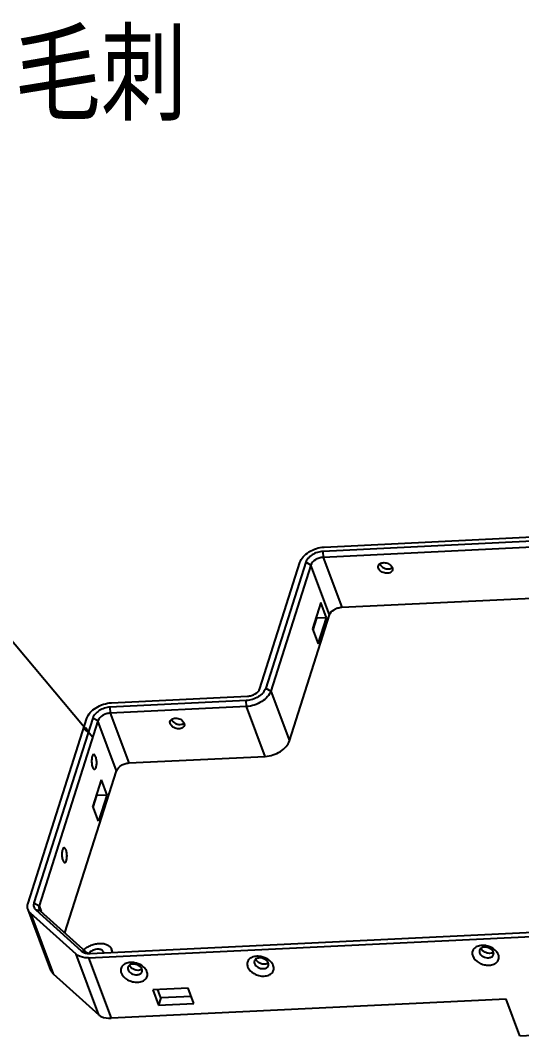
# Model space of a CAD drawing. Header units: inches. Extents: x 15988 to 16924, y -985 to -323.
# Drawn here: x 16722.3 to 16764, y -813.6 to -729.3 of the extents above; entities that cross this region are included whole.
import ezdxf

# ---------------------------------------------------------------- set-up
doc = ezdxf.new("R2010")
doc.units = ezdxf.units.IN
doc.header["$MEASUREMENT"] = 0
doc.layers.add('DIM', color=1, linetype='Continuous', lineweight=5)
doc.layers.add('注释', color=5, linetype='Continuous')
doc.styles.add('字母和汉字', font='arial.ttf', dxfattribs={"width": 0.8})
doc.styles.add('汉字专用', font='', dxfattribs={"width": 0.8})
doc.styles.get('汉字专用').set_extended_font_data('SimSun')
doc.dimstyles.new('1', dxfattribs={"dimtxt": 3, "dimasz": 1, "dimexe": 0.2, "dimexo": 0.625, "dimgap": 0.2, "dimtad": 1, "dimdec": 1, "dimzin": 1, "dimdsep": 46, "dimtxsty": '汉字专用', "dimcen": 2.5, "dimclrd": 256, "dimclre": 256, "dimclrt": 256, "dimadec": 0, "dimazin": 0, "dimtfac": 1, "dimtdec": 1, "dimtmove": 0, "dimatfit": 3, "dimfxl": 0, "dimarcsym": 0})

msp = doc.modelspace()

# ---------------------------------------------------------------- linework, layer by layer
at = {"color": 7, "linetype": 'Continuous'}
for p, q in [((16809.814, -770.414), (16747.48, -773.425)), ((16747.596, -773.063), (16809.929, -770.051)), ((16809.831, -770.908), (16747.498, -773.92)), ((16747.48, -773.425), (16747.498, -773.92)), ((16747.498, -773.92), (16749.047, -778.06)), ((16742.24, -784.803), (16745.57, -774.351)), ((16746.062, -774.328), (16742.732, -784.779)), ((16746.485, -774.564), (16743.155, -785.016)), ((16746.485, -774.564), (16746.062, -774.328)), ((16748.034, -778.704), (16746.485, -774.564)), ((16749.047, -778.06), (16773.817, -776.863)), ((16747.313, -777.673), (16746.619, -779.851)), ((16747.786, -778.935), (16747.313, -777.673)), ((16744.704, -789.156), (16748.034, -778.704)), ((16746.965, -778.975), (16746.656, -779.947)), ((16746.929, -778.878), (16746.965, -778.975)), ((16747.786, -778.935), (16746.965, -778.975)), ((16747.092, -781.113), (16747.786, -778.935)), ((16746.619, -779.851), (16747.092, -781.113)), ((16742.732, -784.779), (16743.155, -785.016)), ((16729.909, -785.994), (16741.227, -785.448)), ((16743.155, -785.016), (16744.704, -789.156)), ((16741.111, -785.81), (16729.793, -786.357)), ((16729.793, -786.357), (16729.81, -786.852)), ((16741.129, -786.305), (16729.81, -786.852)), ((16741.129, -786.305), (16741.111, -785.81)), ((16742.678, -790.444), (16741.129, -786.305)), ((16722.992, -802.634), (16727.883, -787.283)), ((16728.375, -787.259), (16723.484, -802.61)), ((16728.797, -787.496), (16728.375, -787.259)), ((16729.81, -786.852), (16731.36, -790.991)), ((16728.797, -787.496), (16723.906, -802.847)), ((16730.347, -791.636), (16728.797, -787.496)), ((16731.36, -790.991), (16742.678, -790.444)), ((16726.055, -805.105), (16730.347, -791.636)), ((16729.055, -792.395), (16728.362, -794.573)), ((16729.055, -792.395), (16729.528, -793.658)), ((16728.398, -794.67), (16728.708, -793.697)), ((16728.708, -793.697), (16728.672, -793.6)), ((16729.528, -793.658), (16728.708, -793.697)), ((16729.528, -793.658), (16728.834, -795.835)), ((16728.834, -795.835), (16728.362, -794.573)), ((16724.873, -808.191), (16722.993, -803.168)), ((16723.484, -802.61), (16723.906, -802.847)), ((16723.629, -803.193), (16727.406, -806.595)), ((16724.01, -803.263), (16723.629, -803.193)), ((16723.906, -802.847), (16724.088, -803.333)), ((16724.01, -803.263), (16727.787, -806.665)), ((16723.199, -803.466), (16725.08, -808.489)), ((16726.977, -806.869), (16723.199, -803.466)), ((16728.139, -806.804), (16765.523, -804.998)), ((16728.024, -807.167), (16765.407, -805.361)), ((16727.406, -806.595), (16727.787, -806.665)), ((16727.926, -806.753), (16727.998, -806.779)), ((16727.993, -806.804), (16728.139, -806.804)), ((16728.098, -806.734), (16728.048, -806.788)), ((16730.012, -806.713), (16729.912, -806.447)), ((16728.857, -811.892), (16726.977, -806.869)), ((16728.024, -807.167), (16729.904, -812.19)), ((16725.08, -808.489), (16728.857, -811.892)), ((16736.302, -809.697), (16733.349, -809.839)), ((16733.349, -809.839), (16733.822, -811.101)), ((16734.015, -810.496), (16733.761, -809.819)), ((16736.774, -810.959), (16736.302, -809.697)), ((16762.695, -810.606), (16729.904, -812.19)), ((16734.015, -810.496), (16733.822, -811.101)), ((16733.822, -811.101), (16736.774, -810.959)), ((16736.555, -810.374), (16734.015, -810.496)), ((16763.828, -813.635), (16762.695, -810.606)), ((16763.828, -813.635), (16768.421, -813.413))]:
    msp.add_line(p, q, dxfattribs=at)
for centre, radius, start, end in [((16728.667, -807.314), 0.813, 132.39395, 134.46599), ((16728.985, -806.793), 0.289, 8.71042, 20.46907), ((16760.984, -806.246), 0.394, 198.73978, 200.52481), ((16761.412, -806.373), 0.409, 300.73795, 306.31861), ((16742.284, -807.15), 0.394, 198.73978, 200.52481), ((16742.712, -807.277), 0.409, 300.73795, 306.31861), ((16731.786, -807.657), 0.394, 198.73978, 200.52481), ((16732.213, -807.784), 0.409, 300.73795, 306.31861)]:
    msp.add_arc(centre, radius, start, end, dxfattribs=at)
for points, knots in [([(16745.57, -774.351), (16745.625, -774.179), (16745.839, -773.837), (16746.322, -773.441), (16746.926, -773.16), (16747.373, -773.073), (16747.596, -773.063)], [0, 0, 0, 0, 0.21506, 0.465446, 0.734948, 1, 1, 1, 1]), ([(16747.48, -773.425), (16747.324, -773.433), (16747.012, -773.494), (16746.589, -773.69), (16746.251, -773.968), (16746.101, -774.207), (16746.062, -774.328)], [0, 0, 0, 0, 0.265066, 0.534547, 0.784929, 1, 1, 1, 1]), ([(16747.498, -773.92), (16747.386, -773.925), (16747.162, -773.969), (16746.784, -774.143), (16746.543, -774.381), (16746.485, -774.564)], [0, 0, 0, 0, 0.266829, 0.538115, 1, 1, 1, 1]), ([(16752.096, -774.828), (16752.09, -774.811), (16752.069, -774.742), (16752.071, -774.665), (16752.087, -774.615)], [0, 0, 0, 0, 0.263875, 1, 1, 1, 1]), ([(16752.087, -774.615), (16752.101, -774.57), (16752.156, -774.483), (16752.291, -774.396), (16752.463, -774.354), (16752.721, -774.36), (16753.022, -774.471), (16753.204, -774.665), (16753.245, -774.773)], [0, 0, 0, 0, 0.100002, 0.21026, 0.334972, 0.471948, 0.753933, 1, 1, 1, 1]), ([(16752.212, -774.466), (16752.266, -774.611), (16752.476, -774.789), (16752.79, -774.883), (16752.966, -774.884), (16753.049, -774.868)], [0, 0, 0, 0, 0.474728, 0.744323, 1, 1, 1, 1]), ([(16753.245, -774.773), (16753.251, -774.791), (16753.272, -774.86), (16753.27, -774.936), (16753.254, -774.987)], [0, 0, 0, 0, 0.263875, 1, 1, 1, 1]), ([(16753.254, -774.987), (16753.24, -775.031), (16753.185, -775.119), (16753.05, -775.205), (16752.878, -775.247), (16752.62, -775.241), (16752.319, -775.13), (16752.137, -774.937), (16752.096, -774.828)], [0, 0, 0, 0, 0.100002, 0.21026, 0.334972, 0.471948, 0.753933, 1, 1, 1, 1]), ([(16753.049, -774.868), (16753.068, -774.864), (16753.139, -774.847), (16753.207, -774.816), (16753.251, -774.784)], [0, 0, 0, 0, 0.266015, 1, 1, 1, 1]), ([(16748.034, -778.704), (16748.093, -778.52), (16748.334, -778.283), (16748.712, -778.109), (16748.936, -778.065), (16749.047, -778.06)], [0, 0, 0, 0, 0.461886, 0.733165, 1, 1, 1, 1]), ([(16742.732, -784.779), (16742.688, -784.917), (16742.517, -785.191), (16742.13, -785.508), (16741.647, -785.732), (16741.289, -785.802), (16741.111, -785.81)], [0, 0, 0, 0, 0.21506, 0.465446, 0.734948, 1, 1, 1, 1]), ([(16741.227, -785.448), (16741.338, -785.442), (16741.563, -785.398), (16741.94, -785.224), (16742.181, -784.987), (16742.24, -784.803)], [0, 0, 0, 0, 0.266835, 0.538114, 1, 1, 1, 1]), ([(16743.155, -785.016), (16743.1, -785.188), (16742.885, -785.53), (16742.403, -785.927), (16741.798, -786.207), (16741.351, -786.294), (16741.129, -786.305)], [0, 0, 0, 0, 0.215057, 0.465446, 0.734951, 1, 1, 1, 1]), ([(16727.883, -787.283), (16727.938, -787.111), (16728.152, -786.769), (16728.635, -786.372), (16729.239, -786.092), (16729.686, -786.005), (16729.909, -785.994)], [0, 0, 0, 0, 0.21506, 0.465446, 0.734948, 1, 1, 1, 1]), ([(16729.793, -786.357), (16729.637, -786.365), (16729.324, -786.425), (16728.901, -786.622), (16728.563, -786.899), (16728.413, -787.139), (16728.375, -787.259)], [0, 0, 0, 0, 0.265066, 0.534547, 0.784929, 1, 1, 1, 1]), ([(16729.81, -786.852), (16729.699, -786.857), (16729.475, -786.901), (16729.097, -787.075), (16728.856, -787.312), (16728.797, -787.496)], [0, 0, 0, 0, 0.266829, 0.538115, 1, 1, 1, 1]), ([(16734.793, -787.527), (16734.807, -787.483), (16734.862, -787.395), (16734.998, -787.309), (16735.17, -787.267), (16735.427, -787.273), (16735.728, -787.384), (16735.91, -787.578), (16735.951, -787.686)], [0, 0, 0, 0, 0.100002, 0.21026, 0.334972, 0.471948, 0.753933, 1, 1, 1, 1]), ([(16734.918, -787.378), (16734.973, -787.524), (16735.183, -787.701), (16735.496, -787.796), (16735.673, -787.797), (16735.755, -787.781)], [0, 0, 0, 0, 0.474728, 0.744323, 1, 1, 1, 1]), ([(16734.803, -787.741), (16734.796, -787.723), (16734.775, -787.654), (16734.777, -787.578), (16734.793, -787.527)], [0, 0, 0, 0, 0.263875, 1, 1, 1, 1]), ([(16735.96, -787.899), (16735.946, -787.944), (16735.891, -788.031), (16735.756, -788.118), (16735.584, -788.16), (16735.327, -788.154), (16735.025, -788.043), (16734.843, -787.849), (16734.803, -787.741)], [0, 0, 0, 0, 0.100002, 0.21026, 0.334972, 0.471948, 0.753933, 1, 1, 1, 1]), ([(16735.755, -787.781), (16735.774, -787.777), (16735.845, -787.76), (16735.914, -787.728), (16735.957, -787.696)], [0, 0, 0, 0, 0.266015, 1, 1, 1, 1]), ([(16735.951, -787.686), (16735.958, -787.703), (16735.978, -787.772), (16735.976, -787.849), (16735.96, -787.899)], [0, 0, 0, 0, 0.263875, 1, 1, 1, 1]), ([(16742.678, -790.444), (16742.901, -790.434), (16743.348, -790.347), (16743.952, -790.066), (16744.435, -789.67), (16744.649, -789.328), (16744.704, -789.156)], [0, 0, 0, 0, 0.265052, 0.534553, 0.78494, 1, 1, 1, 1]), ([(16728.451, -790.293), (16728.4, -790.296), (16728.334, -790.393), (16728.296, -790.525), (16728.271, -790.676), (16728.265, -790.843), (16728.277, -791.065), (16728.309, -791.229), (16728.346, -791.328)], [0, 0, 0, 0, 0.139236, 0.25371, 0.393447, 0.549345, 0.710173, 1, 1, 1, 1]), ([(16728.616, -790.482), (16728.605, -790.454), (16728.583, -790.404), (16728.538, -790.332), (16728.484, -790.292), (16728.451, -790.293)], [0, 0, 0, 0, 0.341736, 0.620708, 1, 1, 1, 1]), ([(16728.51, -791.517), (16728.561, -791.514), (16728.627, -791.417), (16728.666, -791.285), (16728.69, -791.134), (16728.697, -790.968), (16728.684, -790.746), (16728.653, -790.581), (16728.616, -790.482)], [0, 0, 0, 0, 0.139236, 0.25371, 0.393447, 0.549345, 0.710173, 1, 1, 1, 1]), ([(16728.346, -791.328), (16728.356, -791.356), (16728.379, -791.406), (16728.424, -791.478), (16728.477, -791.518), (16728.51, -791.517)], [0, 0, 0, 0, 0.341736, 0.620708, 1, 1, 1, 1]), ([(16730.347, -791.636), (16730.406, -791.452), (16730.647, -791.215), (16731.024, -791.041), (16731.249, -790.997), (16731.36, -790.991)], [0, 0, 0, 0, 0.461886, 0.733165, 1, 1, 1, 1]), ([(16725.984, -798.035), (16725.933, -798.038), (16725.868, -798.135), (16725.829, -798.267), (16725.805, -798.418), (16725.798, -798.584), (16725.81, -798.807), (16725.842, -798.971), (16725.879, -799.07)], [0, 0, 0, 0, 0.139236, 0.25371, 0.393447, 0.549345, 0.710173, 1, 1, 1, 1]), ([(16726.149, -798.224), (16726.138, -798.196), (16726.116, -798.146), (16726.071, -798.074), (16726.017, -798.034), (16725.984, -798.035)], [0, 0, 0, 0, 0.341736, 0.620708, 1, 1, 1, 1]), ([(16726.044, -799.259), (16726.095, -799.256), (16726.16, -799.159), (16726.199, -799.027), (16726.223, -798.876), (16726.23, -798.709), (16726.218, -798.487), (16726.186, -798.323), (16726.149, -798.224)], [0, 0, 0, 0, 0.139236, 0.25371, 0.393447, 0.549345, 0.710173, 1, 1, 1, 1]), ([(16725.879, -799.07), (16725.89, -799.098), (16725.912, -799.148), (16725.957, -799.22), (16726.011, -799.26), (16726.044, -799.259)], [0, 0, 0, 0, 0.341736, 0.620708, 1, 1, 1, 1]), ([(16722.993, -803.168), (16722.962, -803.087), (16722.931, -802.904), (16722.963, -802.723), (16722.992, -802.634)], [0, 0, 0, 0, 0.482818, 1, 1, 1, 1]), ([(16723.199, -803.466), (16723.176, -803.445), (16723.09, -803.359), (16723.025, -803.253), (16722.993, -803.168)], [0, 0, 0, 0, 0.258044, 1, 1, 1, 1]), ([(16723.484, -802.61), (16723.451, -802.712), (16723.432, -802.934), (16723.553, -803.124), (16723.629, -803.193)], [0, 0, 0, 0, 0.509482, 1, 1, 1, 1]), ([(16723.906, -802.847), (16723.899, -802.87), (16723.877, -802.957), (16723.884, -803.052), (16723.907, -803.114)], [0, 0, 0, 0, 0.266163, 1, 1, 1, 1]), ([(16723.907, -803.114), (16723.923, -803.156), (16723.956, -803.209), (16723.998, -803.252), (16724.01, -803.263)], [0, 0, 0, 0, 0.741956, 1, 1, 1, 1]), ([(16727.615, -806.511), (16727.701, -806.43), (16727.895, -806.282), (16728.224, -806.114), (16728.579, -806.003), (16728.882, -805.964), (16729.115, -805.969), (16729.325, -805.996), (16729.52, -806.056), (16729.683, -806.152), (16729.783, -806.237), (16729.861, -806.335), (16729.898, -806.409), (16729.912, -806.447)], [0, 0, 0, 0, 0.135681, 0.27831, 0.421996, 0.560674, 0.62653, 0.68932, 0.804342, 0.856855, 0.906429, 0.953805, 1, 1, 1, 1]), ([(16727.406, -806.595), (16727.434, -806.62), (16727.565, -806.718), (16727.727, -806.77), (16727.851, -806.789)], [0, 0, 0, 0, 0.229203, 1, 1, 1, 1]), ([(16727.787, -806.665), (16727.797, -806.674), (16727.84, -806.709), (16727.888, -806.736), (16727.926, -806.753)], [0, 0, 0, 0, 0.239373, 1, 1, 1, 1]), ([(16729.256, -806.692), (16729.249, -806.673), (16729.231, -806.637), (16729.179, -806.571), (16729.105, -806.519), (16729.018, -806.484), (16728.917, -806.457), (16728.776, -806.447), (16728.6, -806.468), (16728.424, -806.521), (16728.26, -806.603), (16728.162, -806.674), (16728.119, -806.714)], [0, 0, 0, 0, 0.04623, 0.093617, 0.195224, 0.250986, 0.310224, 0.438325, 0.576732, 0.720409, 0.863437, 1, 1, 1, 1]), ([(16729.912, -806.447), (16729.928, -806.489), (16729.949, -806.578), (16729.95, -806.67), (16729.946, -806.716)], [0, 0, 0, 0, 0.492234, 1, 1, 1, 1]), ([(16760.689, -806.141), (16760.558, -806.148), (16760.313, -806.194), (16760.011, -806.389), (16759.861, -806.694), (16759.893, -806.913), (16759.93, -807.013)], [0, 0, 0, 0, 0.289085, 0.539279, 0.764825, 1, 1, 1, 1]), ([(16760.49, -806.534), (16760.485, -806.55), (16760.469, -806.621), (16760.48, -806.696), (16760.499, -806.747)], [0, 0, 0, 0, 0.242194, 1, 1, 1, 1]), ([(16760.908, -806.278), (16760.815, -806.282), (16760.64, -806.32), (16760.513, -806.46), (16760.49, -806.534)], [0, 0, 0, 0, 0.547527, 1, 1, 1, 1]), ([(16760.499, -806.747), (16760.548, -806.878), (16760.784, -807.097), (16761.083, -807.169), (16761.239, -807.161)], [0, 0, 0, 0, 0.471429, 1, 1, 1, 1]), ([(16761.454, -806.787), (16761.371, -806.803), (16761.194, -806.803), (16760.88, -806.708), (16760.67, -806.531), (16760.615, -806.385)], [0, 0, 0, 0, 0.255499, 0.525102, 1, 1, 1, 1]), ([(16761.034, -806.165), (16761.005, -806.16), (16760.891, -806.142), (16760.775, -806.137), (16760.689, -806.141)], [0, 0, 0, 0, 0.254984, 1, 1, 1, 1]), ([(16761.648, -806.692), (16761.599, -806.562), (16761.363, -806.342), (16761.064, -806.27), (16760.908, -806.278)], [0, 0, 0, 0, 0.471429, 1, 1, 1, 1]), ([(16761.799, -806.536), (16761.748, -806.489), (16761.522, -806.314), (16761.247, -806.205), (16761.034, -806.165)], [0, 0, 0, 0, 0.241105, 1, 1, 1, 1]), ([(16761.621, -806.725), (16761.609, -806.732), (16761.556, -806.76), (16761.498, -806.778), (16761.454, -806.787)], [0, 0, 0, 0, 0.238394, 1, 1, 1, 1]), ([(16761.657, -806.906), (16761.662, -806.889), (16761.678, -806.818), (16761.667, -806.743), (16761.648, -806.692)], [0, 0, 0, 0, 0.242194, 1, 1, 1, 1]), ([(16762.063, -806.91), (16762.05, -806.876), (16761.986, -806.737), (16761.885, -806.615), (16761.799, -806.536)], [0, 0, 0, 0, 0.233918, 1, 1, 1, 1]), ([(16728.024, -807.167), (16727.919, -807.172), (16727.554, -807.165), (16727.172, -807.045), (16726.977, -806.869)], [0, 0, 0, 0, 0.283555, 1, 1, 1, 1]), ([(16731.491, -807.552), (16731.36, -807.558), (16731.115, -807.605), (16730.813, -807.799), (16730.663, -808.105), (16730.695, -808.324), (16730.732, -808.424)], [0, 0, 0, 0, 0.289085, 0.539279, 0.764825, 1, 1, 1, 1]), ([(16731.836, -807.576), (16731.807, -807.571), (16731.693, -807.553), (16731.577, -807.548), (16731.491, -807.552)], [0, 0, 0, 0, 0.254984, 1, 1, 1, 1]), ([(16732.6, -807.946), (16732.55, -807.9), (16732.324, -807.724), (16732.049, -807.615), (16731.836, -807.576)], [0, 0, 0, 0, 0.241105, 1, 1, 1, 1]), ([(16741.989, -807.045), (16741.858, -807.051), (16741.613, -807.097), (16741.311, -807.292), (16741.161, -807.598), (16741.193, -807.817), (16741.23, -807.917)], [0, 0, 0, 0, 0.289085, 0.539279, 0.764825, 1, 1, 1, 1]), ([(16741.79, -807.437), (16741.785, -807.454), (16741.769, -807.524), (16741.78, -807.6), (16741.799, -807.651)], [0, 0, 0, 0, 0.242194, 1, 1, 1, 1]), ([(16742.208, -807.181), (16742.115, -807.186), (16741.94, -807.224), (16741.813, -807.363), (16741.79, -807.437)], [0, 0, 0, 0, 0.547527, 1, 1, 1, 1]), ([(16741.799, -807.651), (16741.848, -807.781), (16742.084, -808), (16742.383, -808.072), (16742.539, -808.065)], [0, 0, 0, 0, 0.471429, 1, 1, 1, 1]), ([(16742.754, -807.69), (16742.671, -807.706), (16742.494, -807.706), (16742.18, -807.612), (16741.97, -807.434), (16741.915, -807.288)], [0, 0, 0, 0, 0.255499, 0.525102, 1, 1, 1, 1]), ([(16742.334, -807.069), (16742.305, -807.064), (16742.191, -807.046), (16742.075, -807.041), (16741.989, -807.045)], [0, 0, 0, 0, 0.254984, 1, 1, 1, 1]), ([(16742.948, -807.595), (16742.899, -807.465), (16742.663, -807.246), (16742.364, -807.174), (16742.208, -807.181)], [0, 0, 0, 0, 0.471429, 1, 1, 1, 1]), ([(16743.099, -807.439), (16743.048, -807.392), (16742.822, -807.217), (16742.547, -807.108), (16742.334, -807.069)], [0, 0, 0, 0, 0.241105, 1, 1, 1, 1]), ([(16742.921, -807.628), (16742.909, -807.635), (16742.856, -807.663), (16742.798, -807.681), (16742.754, -807.69)], [0, 0, 0, 0, 0.238394, 1, 1, 1, 1]), ([(16742.957, -807.809), (16742.962, -807.792), (16742.978, -807.722), (16742.967, -807.647), (16742.948, -807.595)], [0, 0, 0, 0, 0.242194, 1, 1, 1, 1]), ([(16743.363, -807.814), (16743.35, -807.78), (16743.286, -807.64), (16743.185, -807.518), (16743.099, -807.439)], [0, 0, 0, 0, 0.233918, 1, 1, 1, 1]), ([(16759.93, -807.013), (16760.021, -807.255), (16760.35, -807.56), (16760.864, -807.757), (16761.291, -807.803), (16761.679, -807.729), (16761.982, -807.535), (16762.132, -807.229), (16762.1, -807.01), (16762.063, -806.91)], [0, 0, 0, 0, 0.257133, 0.404195, 0.548161, 0.678781, 0.791828, 0.893739, 1, 1, 1, 1]), ([(16761.239, -807.161), (16761.332, -807.157), (16761.507, -807.119), (16761.634, -806.979), (16761.657, -806.906)], [0, 0, 0, 0, 0.547527, 1, 1, 1, 1]), ([(16724.873, -808.191), (16724.884, -808.219), (16724.933, -808.33), (16725.012, -808.428), (16725.08, -808.489)], [0, 0, 0, 0, 0.245479, 1, 1, 1, 1]), ([(16730.732, -808.424), (16730.822, -808.665), (16731.152, -808.97), (16731.665, -809.167), (16732.093, -809.214), (16732.481, -809.14), (16732.784, -808.945), (16732.934, -808.639), (16732.902, -808.421), (16732.864, -808.321)], [0, 0, 0, 0, 0.257133, 0.404195, 0.548161, 0.678781, 0.791828, 0.893739, 1, 1, 1, 1]), ([(16731.292, -807.944), (16731.286, -807.961), (16731.271, -808.032), (16731.282, -808.107), (16731.301, -808.158)], [0, 0, 0, 0, 0.242194, 1, 1, 1, 1]), ([(16731.71, -807.689), (16731.616, -807.693), (16731.441, -807.731), (16731.315, -807.871), (16731.292, -807.944)], [0, 0, 0, 0, 0.547527, 1, 1, 1, 1]), ([(16731.301, -808.158), (16731.35, -808.288), (16731.586, -808.508), (16731.885, -808.58), (16732.041, -808.572)], [0, 0, 0, 0, 0.471429, 1, 1, 1, 1]), ([(16732.256, -808.197), (16732.173, -808.213), (16731.996, -808.213), (16731.682, -808.119), (16731.472, -807.941), (16731.417, -807.795)], [0, 0, 0, 0, 0.255499, 0.525102, 1, 1, 1, 1]), ([(16732.449, -808.103), (16732.401, -807.972), (16732.165, -807.753), (16731.866, -807.681), (16731.71, -807.689)], [0, 0, 0, 0, 0.471429, 1, 1, 1, 1]), ([(16732.041, -808.572), (16732.134, -808.568), (16732.309, -808.53), (16732.435, -808.39), (16732.459, -808.316)], [0, 0, 0, 0, 0.547527, 1, 1, 1, 1]), ([(16732.422, -808.135), (16732.41, -808.143), (16732.358, -808.17), (16732.3, -808.188), (16732.256, -808.197)], [0, 0, 0, 0, 0.238394, 1, 1, 1, 1]), ([(16732.459, -808.316), (16732.464, -808.3), (16732.48, -808.229), (16732.469, -808.154), (16732.449, -808.103)], [0, 0, 0, 0, 0.242194, 1, 1, 1, 1]), ([(16732.864, -808.321), (16732.852, -808.287), (16732.788, -808.147), (16732.687, -808.026), (16732.6, -807.946)], [0, 0, 0, 0, 0.233918, 1, 1, 1, 1]), ([(16741.23, -807.917), (16741.321, -808.158), (16741.65, -808.463), (16742.164, -808.66), (16742.591, -808.707), (16742.979, -808.633), (16743.282, -808.438), (16743.432, -808.132), (16743.4, -807.913), (16743.363, -807.814)], [0, 0, 0, 0, 0.257133, 0.404195, 0.548161, 0.678781, 0.791828, 0.893739, 1, 1, 1, 1]), ([(16742.539, -808.065), (16742.633, -808.06), (16742.807, -808.023), (16742.934, -807.883), (16742.957, -807.809)], [0, 0, 0, 0, 0.547527, 1, 1, 1, 1]), ([(16728.857, -811.892), (16728.917, -811.946), (16729.226, -812.154), (16729.617, -812.204), (16729.904, -812.19)], [0, 0, 0, 0, 0.220527, 1, 1, 1, 1])]:
    msp.add_open_spline(points, degree=3, knots=knots, dxfattribs=at)
for points in [[(16727.851, -806.789), (16727.898, -806.797), (16727.946, -806.802), (16727.993, -806.804)], [(16727.998, -806.779), (16728.033, -806.79), (16728.069, -806.798), (16728.105, -806.804)]]:
    msp.add_open_spline(points, degree=3, dxfattribs=at)

# ---------------------------------------------------------------- texts
at = {"layer": '注释', "lineweight": -3, "insert": (16657.266, -730.368), "char_height": 6.57729, "width": 106.49436, "attachment_point": 1, "style": '字母和汉字'}
msp.add_mtext('{\\fSimSun|b0|i0|c134|p2;注意此边整圈不可有毛刺\\P需打磨干净}', dxfattribs=at)

# ---------------------------------------------------------------- leaders
at = {"layer": 'DIM'}
msp.add_leader([(16728.36, -788.87), (16695.264, -749.449)], dimstyle='1', override={"dimgap": 0.2, "dimtad": 0}, dxfattribs=at)

doc.saveas('drawing.dxf')
